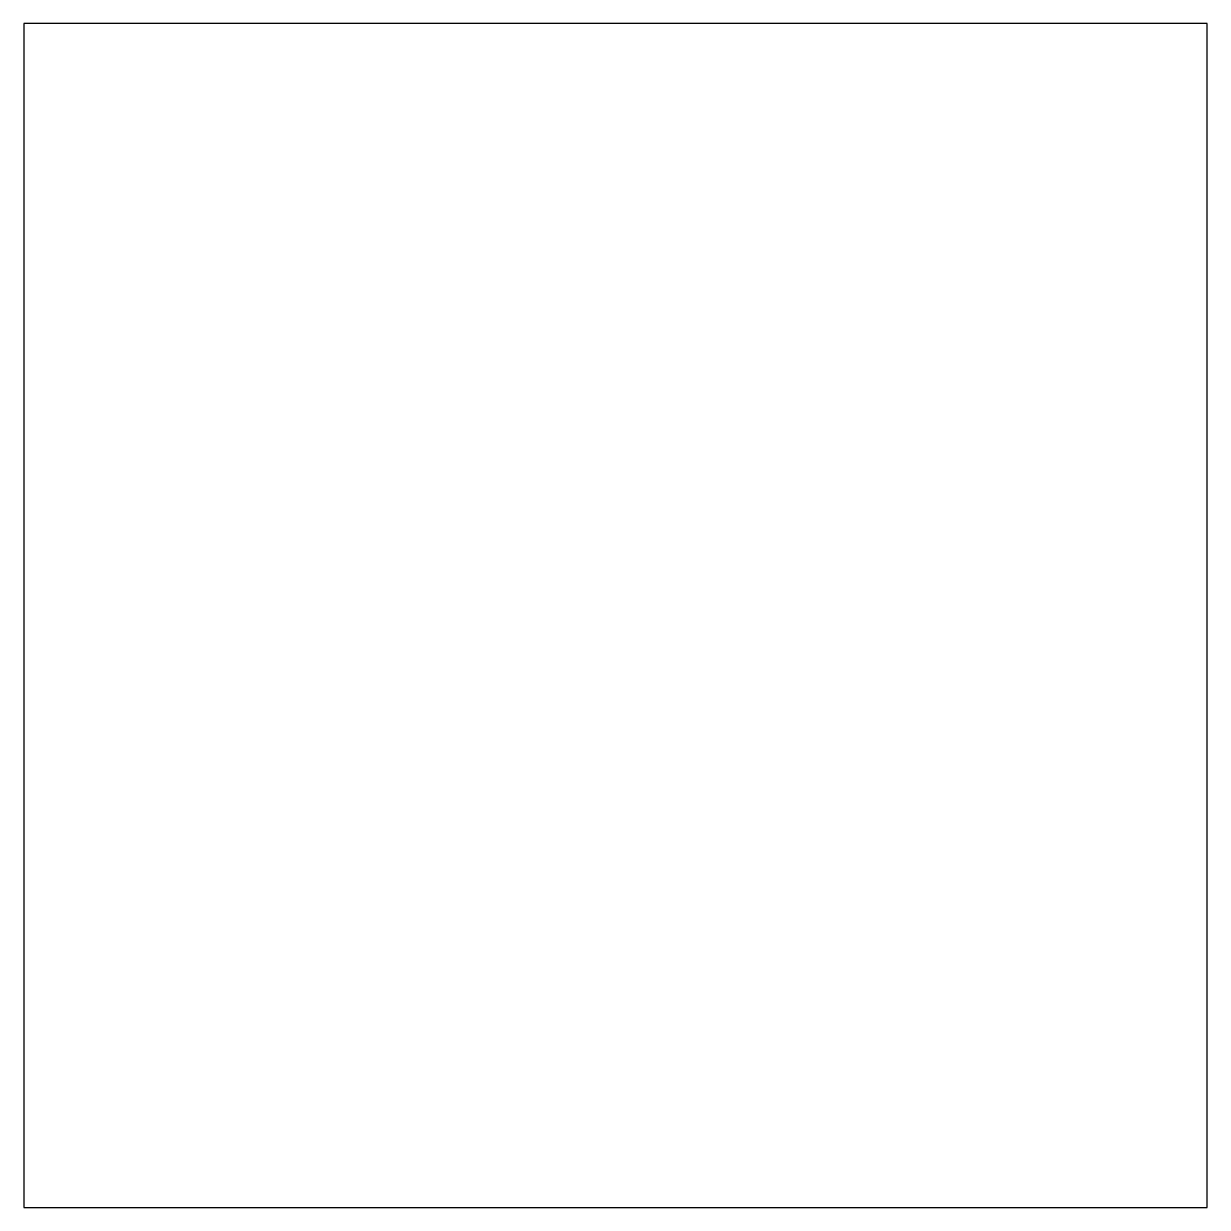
# Model space of a CAD drawing. Header units: inches. Extents: x 0 to 11.3, y -5.6 to 5.6.
import ezdxf

# ---------------------------------------------------------------- set-up
doc = ezdxf.new("R2010")
doc.units = ezdxf.units.IN
doc.header["$MEASUREMENT"] = 0

msp = doc.modelspace()

# ---------------------------------------------------------------- linework, layer by layer
at = {"color": 7, "linetype": 'Continuous', "lineweight": 25}
for p, q in [((11.291, 5.646), (0, 5.646)), ((0, 5.646), (0, -5.646)), ((11.291, -5.646), (11.291, 5.646)), ((0, -5.646), (11.291, -5.646))]:
    msp.add_line(p, q, dxfattribs=at)

doc.saveas('drawing.dxf')
